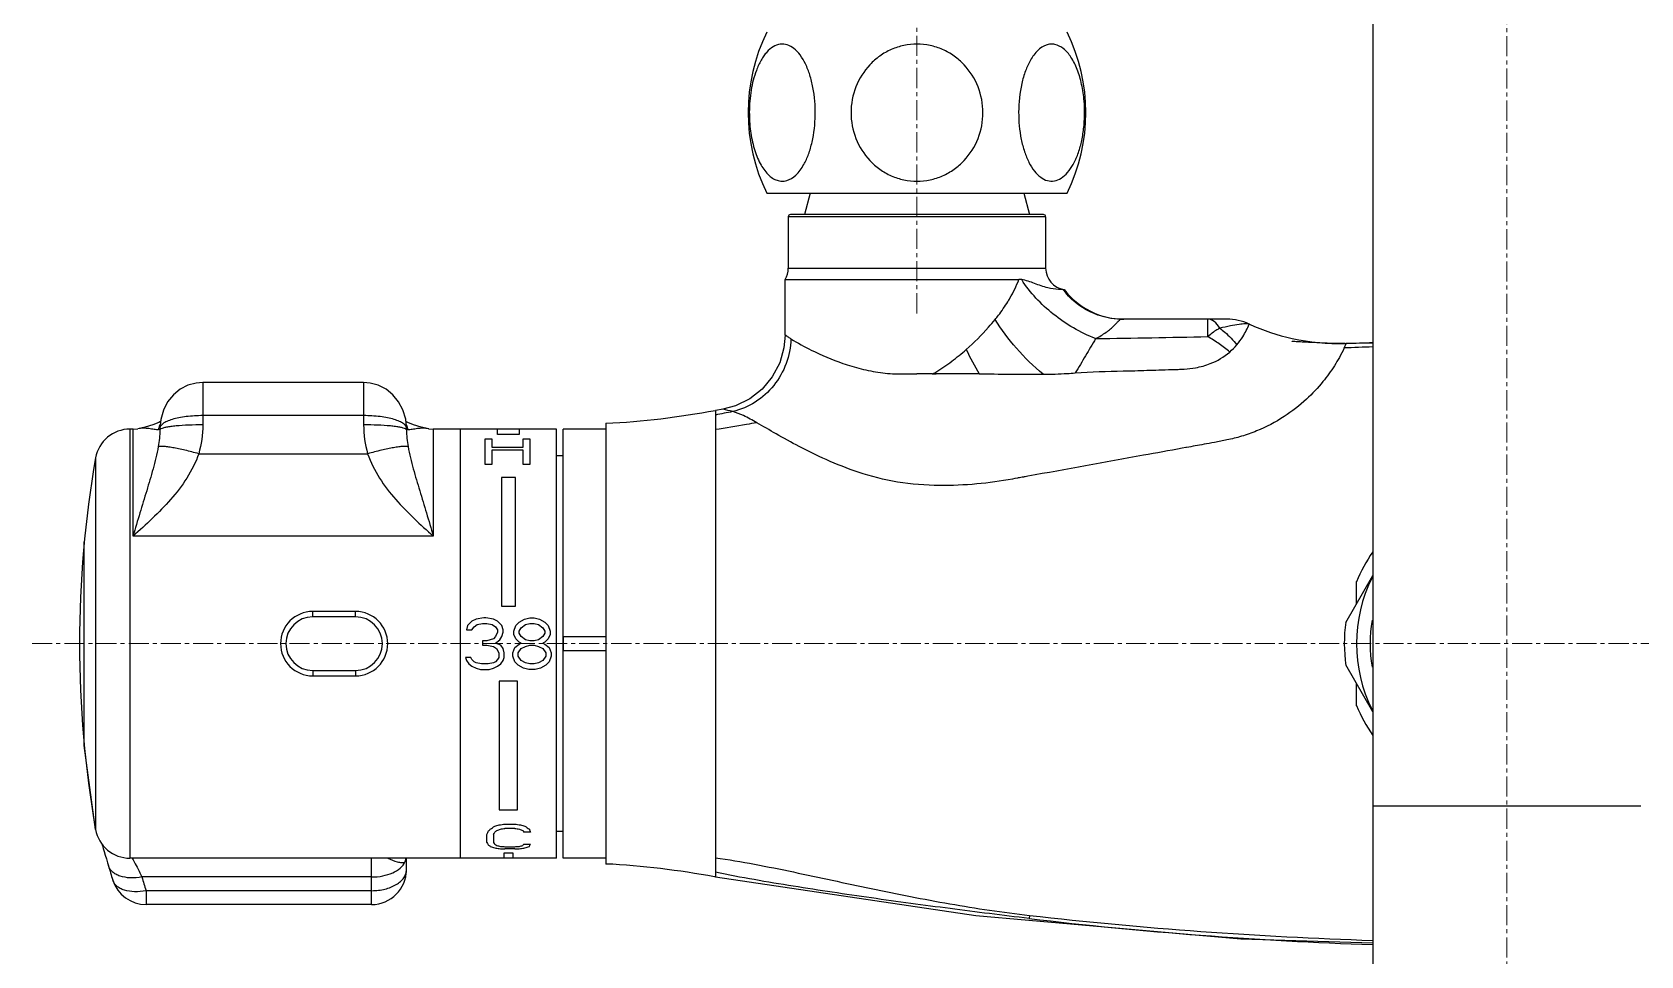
# Model space of a CAD drawing. Extents: x 0 to 3160, y 0 to 2315.
# Drawn here: x 889.7 to 1039.7, y 1899 to 1985.1 of the extents above; entities that cross this region are included whole.
import ezdxf

# ---------------------------------------------------------------- set-up
doc = ezdxf.new("R2010")
doc.units = 0
doc.header["$LTSCALE"] = 10
doc.header["$MEASUREMENT"] = 0
doc.linetypes.add('CENTER', pattern=[0.6, 0.375, -0.075, 0.075, -0.075])
doc.linetypes.add('CENTER2', pattern=[28.575000000000003, 19.05, -3.175, 3.175, -3.175])
doc.layers.add('Cneter', color=1, linetype='CENTER2', lineweight=13)
doc.layers.add('DEF_LAYER_ASSEM_MEMBER', color=7, linetype='CONTINUOUS')
doc.layers.add('MEMBER', color=7, linetype='CONTINUOUS')

msp = doc.modelspace()

# ---------------------------------------------------------------- linework, layer by layer
at = {"layer": 'Cneter', "linetype": 'CENTER', "lineweight": 5, "ltscale": 0.5}
for p, q in [((1027.238350961108, 1865.85269060994), (1027.238350961108, 2034.70269060994)), ((972.2383509611082, 1958.89313081969), (972.2383509611082, 1996.31987446844)), ((889.73150333286, 1928.10269060994), (1158.465798859859, 1928.10269060994))]:
    msp.add_line(p, q, dxfattribs=at)
at = {"layer": 'DEF_LAYER_ASSEM_MEMBER', "color": 7, "linetype": 'Continuous'}
for p, q in [((1014.738350961108, 2025.50692169419), (1014.738350961108, 1883.262944647815)), ((962.2742493459846, 1970.10269060994), (961.73835096111, 1968.10269060994)), ((982.2024525762336, 1970.10269060994), (982.73835096111, 1968.10269060994)), ((920.6383392997345, 1952.44744518969), (905.63836262411, 1952.44744518969)), ((899.1383509611101, 1948.10269060994), (898.8493169644848, 1948.10269060994)), ((899.1383509611101, 1948.10269060994), (899.5736870658598, 1948.14088589069)), ((899.5772576103595, 1948.14150570319), (899.5702893102348, 1948.140287151815)), ((901.6383509611101, 1948.159413144565), (901.6383509611101, 1948.025195469065)), ((924.6383509611096, 1948.15941830019), (924.6383509611096, 1948.02519585544)), ((926.7064071366094, 1948.14028811594), (926.6994504822342, 1948.141504632315)), ((926.7030156014844, 1948.14088575894), (927.1383509611096, 1948.10269060994)), ((938.6383509611096, 1948.10269060994), (927.1383509611096, 1948.10269060994)), ((929.6383509611096, 1948.10269060994), (929.6383509611096, 1908.10269060994)), ((938.6383509611096, 1908.10269060994), (938.6383509611096, 1948.10269060994)), ((939.23835096111, 1908.10269060994), (939.23835096111, 1948.10269060994)), ((943.23835096111, 1948.10269060994), (939.23835096111, 1948.10269060994)), ((939.23835096111, 1945.60269060994), (938.6383509611096, 1945.60269060994)), ((894.590623714234, 1918.60269060994), (894.590623714234, 1937.60269060994)), ((1012.219301019984, 1930.08893303069), (1014.738350961108, 1934.45205551544)), ((1013.23835096111, 1931.853979304065), (1013.23835096111, 1933.892084217065)), ((919.8883509611092, 1931.10269060994), (915.8883509611092, 1931.10269060994)), ((1014.738350961108, 1921.753325704565), (1012.219627268609, 1926.11588311019)), ((915.8883509611092, 1925.10269060994), (919.8883509611092, 1925.10269060994)), ((1013.23835096111, 1922.313101475565), (1013.23835096111, 1924.35140191594)), ((895.6483933418599, 1910.790029111315), (894.590623714234, 1918.60269060994)), ((939.23835096111, 1910.60269060994), (938.6383509611096, 1910.60269060994)), ((938.6383509611096, 1908.10269060994), (898.8493169644848, 1908.10269060994)), ((924.6383492564837, 1908.051769691565), (924.64341274461, 1908.10269060994)), ((943.23835096111, 1908.10269060994), (939.23835096111, 1908.10269060994)), ((924.6383509611096, 1907.036183322065), (924.6383542997337, 1908.051769683315)), ((921.3883509611096, 1903.786183322065), (900.3486616821097, 1903.786183322065))]:
    msp.add_line(p, q, dxfattribs=at)
at = {"layer": 'DEF_LAYER_ASSEM_MEMBER', "color": 9, "linetype": 'Continuous'}
for p, q in [((905.6383630086098, 1952.447445188565), (905.6383509611092, 1948.495345445315)), ((920.6383389152347, 1952.447445188565), (920.6383509611092, 1948.495345445315)), ((920.6383509611092, 1949.358826080815), (905.6383509611092, 1949.358826080815)), ((898.8493169644848, 1948.10269060994), (898.8493169644848, 1908.10269060994)), ((899.1383509611101, 1938.13085132494), (899.1383509611101, 1948.10269060994)), ((927.1383509611096, 1948.10269060994), (927.1383509611096, 1938.130292985565)), ((905.26409731786, 1945.80826409069), (921.0126046043588, 1945.80826409069)), ((895.6483933418599, 1945.41535210869), (895.6483933418599, 1910.790029111315)), ((927.1389820148597, 1938.13029298344), (899.1383509611101, 1938.13085132494)), ((915.8883509611092, 1930.60269060994), (915.8883509611092, 1931.10269060994)), ((919.8883509611092, 1930.60269060994), (915.8883509611092, 1930.60269060994)), ((919.8883509611092, 1930.60269060994), (919.8883509611092, 1931.10269060994)), ((915.8883509611092, 1925.60269060994), (915.8883509611092, 1925.10269060994)), ((915.8883509611092, 1925.60269060994), (919.8883509611092, 1925.60269060994)), ((919.8883509611092, 1925.60269060994), (919.8883509609846, 1925.10269060994)), ((1039.738350961108, 1912.95205551544), (1014.738350961108, 1912.95205551544)), ((921.3883509611096, 1903.786183322065), (921.3883509611096, 1908.10269060994)), ((897.2472219761098, 1906.06490627744), (897.2471001046101, 1906.065295337315)), ((921.3883509611096, 1906.35375257994), (899.9631376981092, 1906.353631510315)), ((900.3486926826095, 1905.075757361815), (900.3486605087342, 1903.786183322065)), ((921.3883509611096, 1905.075757361815), (900.3486926826095, 1905.075757361815))]:
    msp.add_line(p, q, dxfattribs=at)
at = {"layer": 'DEF_LAYER_ASSEM_MEMBER', "color": 7, "linetype": 'Continuous'}
for points in [[(905.6407350861095, 1952.44738443444), (905.024317179485, 1952.39749084219), (904.2541947397344, 1952.18815922319), (903.5339344202353, 1951.818386553565), (902.8950264783593, 1951.29910769369), (902.364715838235, 1950.646363808065), (901.9643395482349, 1949.876091029565), (901.7147000229847, 1949.005427630065), (901.6383487582348, 1948.15391730194)], [(924.6383531538595, 1948.153955082815), (924.5603437351092, 1949.014461548065), (924.3085202768598, 1949.88568726269), (923.9057220724844, 1950.655881016065), (923.3728509756093, 1951.30790898169), (922.73138337411, 1951.82578628894), (922.008898460359, 1952.193407426815), (921.2372081309841, 1952.39992415644), (920.635963762235, 1952.44738434244)], [(901.6986521752347, 1948.82645340919), (901.5283667317349, 1948.72688147819), (900.9969319557345, 1948.504114730565), (900.2635058917344, 1948.28599890119), (899.5715605924847, 1948.140467775315)], [(926.70513587186, 1948.140468762315), (926.0142623738593, 1948.285735126565), (925.2815303789848, 1948.503488597065), (924.7501642778589, 1948.72596772169), (924.5773517074849, 1948.826849970565)], [(896.2288052194849, 1909.43525327169), (896.2842204987342, 1909.262117281565), (896.3651274208601, 1909.00387843869), (896.4538012406097, 1908.715590388565), (896.5497576291095, 1908.398538847315), (896.6526524286096, 1908.053667913315), (896.7619259207345, 1907.68265348394), (896.8420650098592, 1907.40775889069)]]:
    msp.add_lwpolyline(points, dxfattribs=at)
for centre, radius, start, end in [((898.8493169644848, 1944.85269060994), 3.25, 90, 170.0303429236954), ((994.1383509611096, 1928.10269060994), 100, 170.0303429236954, 189.9696570763046), ((1027.238350961108, 1928.10269060994), 15.15, 145.6231835381856, 157.6223351762936), ((1027.238350961108, 1928.10269060994), 14, 153.8182767267087, 206.1817232732913), ((915.8883509611092, 1928.10269060994), 3, 90, 270), ((919.8883509611092, 1928.10269060994), 3, 270, 90), ((1027.238350961108, 1928.10269060994), 15.15, 172.3827797755007, 187.7070826158957), ((1027.238350961108, 1928.10269060994), 12.75, 170.1057943613009, 189.8942056386991), ((1027.238350961108, 1928.10269060994), 15.15, 202.3932077698969, 214.3768173119073), ((898.8493169644848, 1911.35269060994), 3.25, 189.9696570763046, 270), ((961.8154625376083, 1926.278810122065), 67.658403819375, 196.1955774439001, 197.3830851735974), ((921.3883162333605, 1907.03621804969), 3.250039215125, 270.0006122238124, 359.9993877761989), ((900.3486902116097, 1907.03617100194), 3.249987679875, 197.3894794090044, 270.0000435623881)]:
    msp.add_arc(centre, radius, start, end, dxfattribs=at)
at = {"layer": 'DEF_LAYER_ASSEM_MEMBER', "color": 9, "linetype": 'Continuous'}
for centre, radius, start, end in [((904.3713953737347, 1947.35085193744), 2.95982017275, 165.7862009240038, 166.4128904164059), ((904.3685066607345, 1947.351588993065), 2.956838916875, 164.5114822086027, 165.7863015796929), ((904.3642736477354, 1947.35275928569), 2.952447108875, 163.397597066197, 164.5114314871044), ((904.3483806897343, 1947.35771001769), 2.9358021605, 156.9139638118078, 163.4015640691047), ((901.8230373439842, 1947.91593761694), 0.227479961375, 127.862478849603, 128.453039316492), ((921.9284993083602, 1947.357769260315), 2.93561596125, 16.63366556991034, 23.11041177349557), ((921.9125081627335, 1947.352778746565), 2.952366498625, 15.48877712650202, 16.63762833770043), ((921.9082113786098, 1947.35159034894), 2.956824596625, 14.2137640443996, 15.48873417990267), ((921.9053223997344, 1947.350853221315), 2.959806128, 13.58716004920695, 14.21386472310574), ((915.8883509611092, 1928.10269060994), 2.499999975625, 90, 270), ((919.8883509611092, 1928.10269060994), 2.499999975625, 270, 90), ((926.6233142807341, 1907.63977828594), 2.110135573625, 167.1722537954059, 176.0208746412986), ((961.8095555624841, 1924.316579749065), 64.40222753975, 196.1956453558055, 197.3831530854079)]:
    msp.add_arc(centre, radius, start, end, dxfattribs=at)
for points, start_tangent, end_tangent in [([(905.6383509611092, 1949.358826080815), (904.0961449199845, 1949.26377362269), (903.4023820903599, 1949.153146923815), (902.7971566692345, 1949.00339124269), (902.3029754139848, 1948.821383684065), (901.9375098747346, 1948.61492897619), (901.8072287558593, 1948.50382283694), (901.713496488484, 1948.390679288065), (901.6571407759843, 1948.27725597044), (901.6383519978594, 1948.15855860319)], (-0.999999833043927, -0.0005778512941239626), (5.5028823704279e-05, -0.9999999984859143)), ([(924.6383489672353, 1948.159469331315), (924.6193011218602, 1948.27804132319), (924.5627205206092, 1948.391402988315), (924.4688012182341, 1948.50449979694), (924.3383730246096, 1948.615531871065), (923.9727320663605, 1948.821831179565), (923.4785276161092, 1949.003698634315), (922.8734189962342, 1949.153328463315), (922.1798863959848, 1949.263853079315), (920.6383509611092, 1949.358826080815)], (-0.002183476564595365, 0.9999976162122048), (-0.9999998325612476, 0.0005786859915252826)), ([(901.4944072521098, 1948.04618365969), (901.314415448734, 1948.04548012694), (901.1002368956092, 1948.07293735844), (900.6188199819849, 1948.147871850565), (900.1047667153593, 1948.185154675815), (899.5779390632347, 1948.14161555869)], (-0.9896288145879558, -0.1436482138323957), (-0.9851777116475336, -0.1715368079245075)), ([(901.5750511114843, 1948.060830757565), (901.557647948734, 1948.05697678919), (901.4944072521098, 1948.04618365969)], (-0.9725774437203876, -0.2325792681352242), (-0.9895914512795868, -0.143905384035349)), ([(901.6383509611101, 1948.02519529994), (901.4944072521098, 1946.472401876065)], (3.743304698564137e-08, -0.9999999999999994), (-0.1724094065884532, -0.9850253786171287)), ([(901.6227137768597, 1948.07706017919), (901.6136213983596, 1948.07272353744), (901.5750511114843, 1948.060830757565)], (-0.8770451417982301, -0.4804079716742038), (-0.9725774436581024, -0.2325792683956826)), ([(901.6506827241105, 1948.062014596065), (901.6383509611101, 1948.02519585544)], (-0.5564187428820655, -0.8309020294652927), (0, -1)), ([(901.6815737008606, 1948.094081296315), (901.6506827241105, 1948.062014596065)], (-0.7830978463043645, -0.621898515124024), (-0.5564187439294067, -0.8309020287639339)), ([(901.7386393279853, 1948.129813981315), (901.7228063262351, 1948.121290424815), (901.6834173496095, 1948.09552990519)], (-0.888934807343828, -0.4580337414346149), (-0.7894663345471232, -0.6137938632934756)), ([(905.6383509611092, 1948.495345445315), (904.3171641752347, 1948.468959295565), (903.1443917816091, 1948.39277360269), (902.6557892552341, 1948.33847772794), (902.2514783647343, 1948.275326340065), (901.9428470621092, 1948.205118815065), (901.7386393279853, 1948.129813981315)], (-1, 1.430684642078292e-09), (-0.8889348076996072, -0.4580337407441314)), ([(905.6383509611092, 1948.495345445315), (905.26409731786, 1945.80826409069)], (-5.625651756463234e-08, -0.9999999999999986), (-0.2684107921898531, -0.9633045451133383)), ([(924.5380624831087, 1948.12981378619), (924.333854692235, 1948.205118534815), (924.0252233567353, 1948.27532604994), (923.6209124568595, 1948.33847747969), (923.1323099429846, 1948.39277342694), (921.9595376272355, 1948.46895926969), (920.6383509611092, 1948.495345445315)], (-0.8889352117119993, 0.4580329566510942), (-0.999999999999999, -4.657673479441494e-08)), ([(920.6383509611092, 1948.495345445315), (921.0126046043588, 1945.80826409069)], (8.618074608946289e-06, -0.9999999999628644), (0.2684146677203613, -0.963303465244763)), ([(924.593852541735, 1948.09508671044), (924.5819879986102, 1948.10381338144), (924.5380624831087, 1948.12981378619)], (-0.7875448797923342, 0.6162573020361527), (-0.8889352117653975, 0.4580329565474611)), ([(924.6260193707349, 1948.06201423019), (924.60375619361, 1948.08684263719), (924.593852541735, 1948.09508671044)], (-0.5564170680037165, 0.8309031510556134), (-0.7875448802338205, 0.6162573014719561)), ([(924.6383509611096, 1948.02519585544), (924.6260193707349, 1948.06201423019)], (0, 1), (-0.5564170684130557, 0.830903150781498)), ([(924.6383509612333, 1948.025196484065), (924.7822946699853, 1946.472401876065)], (4.796075460321076e-06, -0.999999999988499), (0.1724053622840389, -0.9850260864848756)), ([(924.7822946699853, 1948.04618365969), (924.7034595372352, 1948.060401768065), (924.6539885572347, 1948.077059980565)], (-0.9895915042367156, 0.1439050198655863), (-0.8770519508898623, 0.4803955406124069)), ([(926.6987690559854, 1948.14161448769), (926.1719398457353, 1948.18515471969), (925.6578849401103, 1948.147872208565), (925.1764663736085, 1948.072937493315), (924.9622871493593, 1948.045479993065), (924.7822946699853, 1948.04618365969)], (-0.9851773345661606, 0.1715389735806861), (-0.9896301619476203, 0.1436389312252321)), ([(901.4944072521098, 1946.472401876065), (901.0049967137352, 1944.395260467815), (900.4083313922351, 1942.36039422719), (899.7783505462344, 1940.28267313519), (899.1383509611101, 1938.13085132494)], (-0.1723694391932945, -0.9850323732914514), (-0.2804606425584475, -0.959865525985647)), ([(905.26409731786, 1945.80826409069), (904.1514209792344, 1943.533347918815), (902.6404803834853, 1941.54107087594), (900.9309709987342, 1939.76408034869), (899.1383509611101, 1938.13085132494)], (-0.3169500992644115, -0.9484422146742942), (-0.7522890433327158, -0.6588332074824003)), ([(905.2640973181092, 1945.808265140315), (903.9785159293592, 1946.134609021315), (903.3823141162352, 1946.265528564065), (902.8402245161092, 1946.369750488565), (902.3680347559844, 1946.444222184065), (901.9793578414851, 1946.48681657419), (901.6852654889849, 1946.49628871994), (901.4944081912349, 1946.472401593565)], (-0.9642589747258813, 0.2649615626097351), (-0.9591978861116008, -0.2827355925224775)), ([(924.7822928329842, 1946.472401323315), (924.5914358651098, 1946.496288043565), (924.2973439834841, 1946.486815714565), (923.90866757611, 1946.444221347815), (923.4364782353587, 1946.369749847815), (922.8943888511094, 1946.26552824744), (922.2981869748601, 1946.134609113565), (921.0126046036094, 1945.808266178565)], (-0.9591987374180025, 0.2827327043971207), (-0.9642592365367355, -0.2649606098151044)), ([(921.0126046043588, 1945.80826409069), (922.125385984109, 1943.533155538065), (923.6365050108598, 1941.540741387815), (925.3461982437348, 1939.763635522065), (927.1389820148597, 1938.13029298344)], (0.3169929314556593, -0.9484278999518877), (0.7522949336237293, -0.658826481589856)), ([(924.7822946699853, 1946.472401876065), (925.27169819136, 1944.39526401144), (925.86836280036, 1942.360395374315), (926.498345472859, 1940.282672125565), (927.1383509611096, 1938.13085132494)], (0.1723829455391779, -0.9850300097394176), (0.280457564872678, -0.9598664252413915)), ([(899.0578595526099, 1908.10678911669), (899.4400505894841, 1907.41210404994), (899.9631574897344, 1906.353631509065)], (0.5258372583056742, -0.8505851972480898), (0.4321104455060933, -0.9018206933113287)), ([(922.8817310867344, 1908.108071718315), (923.7794115146098, 1907.76790567294), (924.200409850735, 1907.70032361844), (924.518270300985, 1907.786206151065)], (0.9278154812359934, -0.3730394520406952), (0.7980342747082712, 0.6026120612722946)), ([(899.9631020757347, 1906.35375257994), (898.8761209367353, 1906.27207803869), (897.9214345858595, 1906.438600627065), (897.5308653726102, 1906.609759815315), (897.2147633073596, 1906.83304573369), (896.9828290632354, 1907.10169437119), (896.8421454256099, 1907.40775489019)], (-0.9833576545193252, -0.1816802776810176), (-0.2789726189669608, 0.9602990564749686)), ([(921.3883509611096, 1906.35375257994), (922.4247048148591, 1906.45609595669), (923.3527668096085, 1906.752397413315), (924.518270300985, 1907.786206151065)], (1, 0), (0.4205998246764054, 0.9072462661715269)), ([(921.3883509611096, 1905.075757361815), (922.63174636636, 1905.224904595565), (923.6859856536103, 1905.64967437419), (924.0902443941104, 1905.946684624565), (924.3907234654853, 1906.28562167269), (924.575824622736, 1906.653477200065), (924.6383509611096, 1907.036183322065)], (1, 0), (0, 1)), ([(924.518270300985, 1907.786206151065), (924.6076272957343, 1907.903349510065), (924.6383509601092, 1908.048154640815)], (0.7499102700542747, 0.6615395580516141), (3.491812354925852e-05, 0.9999999993903623)), ([(900.3486926824849, 1905.075757362315), (899.2755281106097, 1904.979080148815), (898.3304952153599, 1905.128013071315), (897.9422353976101, 1905.29015823719), (897.6263243079843, 1905.504864124315), (897.392296665485, 1905.76569968494), (897.2472414474846, 1906.06486130194)], (-0.9807423917552495, -0.1953058140818985), (-0.2989607867858373, 0.9542653970276787))]:
    msp.add_spline(points, degree=3, dxfattribs=dict(at, start_tangent=start_tangent, end_tangent=end_tangent))
at = {"layer": 'MEMBER', "color": 7, "linetype": 'Continuous'}
for p, q in [((958.2389800124856, 1970.10269060994), (986.2377219096088, 1970.10269060994)), ((984.0383509611092, 1968.10269060994), (960.4383509611089, 1968.10269060994)), ((960.23835096111, 1967.90269060994), (960.23835096111, 1963.10269060994)), ((984.23835096111, 1967.90269060994), (984.23835096111, 1963.10269060994)), ((959.9383509611089, 1956.86678676719), (959.9383509611089, 1962.04912523469)), ((959.9383509611089, 1962.04912523469), (981.7529138014852, 1962.049124786315)), ((985.8470824862343, 1961.121912863065), (985.9618100038606, 1961.121901600815)), ((1001.129874425109, 1958.35269277019), (991.377115573734, 1958.352693785565)), ((1003.24349699411, 1957.88411568994), (1003.215356896735, 1957.89700342844)), ((1007.212247185735, 1956.28416649394), (1007.188659784235, 1956.286278013565)), ((1007.366358027361, 1956.271596348315), (1007.212247185735, 1956.28416649394)), ((1009.522033537485, 1956.15519993369), (1009.227741709359, 1956.16664499044)), ((1009.799936138361, 1956.145078521565), (1009.522033537485, 1956.15519993369)), ((1011.208611149485, 1956.09742292869), (1009.799936138361, 1956.145078521565)), ((1011.945285617485, 1956.07025726144), (1011.208611149485, 1956.09742292869)), ((1014.738350961108, 1956.123829832315), (1012.267214207484, 1956.08684975094)), ((1011.982219405985, 1956.068921242065), (1011.945285617485, 1956.07025726144)), ((1012.00361259011, 1956.06830693369), (1011.982219405985, 1956.068921242065)), ((1012.025340234484, 1956.067842586065), (1012.00361259011, 1956.06830693369)), ((1012.04709908286, 1956.067557457565), (1012.025340234484, 1956.067842586065)), ((1012.161987639234, 1956.07012474444), (1012.15483928836, 1956.06968376944)), ((1012.179135394985, 1956.083918502315), (1012.156010862485, 1956.083213563315)), ((1012.179106353735, 1956.07146109019), (1012.161987639234, 1956.07012474444)), ((943.23835096111, 1948.643248366315), (943.23835096111, 1907.562132863815)), ((954.1512063546106, 1949.972684609815), (953.4388910419839, 1949.84674550244)), ((953.4391179094837, 1906.35859540594), (953.371041424236, 1906.37067314644)), ((953.4388910419839, 1906.358635717565), (977.7146052057342, 1902.769967596065)), ((977.7146052057342, 1902.769967596065), (1002.439149963109, 1900.582387978065)), ((1002.439149963109, 1900.582387978065), (1014.738350961108, 1900.21952993044))]:
    msp.add_line(p, q, dxfattribs=at)
at = {"layer": 'MEMBER', "color": 9, "linetype": 'Continuous'}
for p, q in [((984.23835096111, 1967.90269060994), (960.23835096111, 1967.90269060994)), ((960.23835096111, 1963.10269060994), (984.23835096111, 1963.10269060994)), ((1003.21586481236, 1957.89651878844), (1003.215383845985, 1957.89698990194)), ((973.648629468109, 1953.24836470469), (972.2383368231094, 1953.24515944094)), ((974.0333739851103, 1953.250305490815), (973.9897556463602, 1953.408744450315)), ((953.4388910419839, 1949.84674550244), (953.43888304961, 1908.15007396694)), ((997.30861223586, 1946.37717418519), (996.9717327304843, 1946.315980394565)), ((997.3375302599852, 1946.38242709719), (997.30861223586, 1946.37717418519)), ((997.3703894982355, 1946.388395882565), (997.3375302599852, 1946.38242709719)), ((981.34907796486, 1943.486158809565), (981.142287760109, 1943.449677658815)), ((981.6183064071101, 1943.53419705344), (981.34907796486, 1943.486158809565)), ((981.6892805442349, 1943.54693542394), (981.6183064071101, 1943.53419705344)), ((982.5722076139846, 1943.70670653094), (982.3197970258589, 1943.66092070819)), ((953.4388718032351, 1908.149862869565), (953.4388910419839, 1906.358635717565)), ((982.72519690636, 1902.776616711815), (982.68999850211, 1902.48396190994))]:
    msp.add_line(p, q, dxfattribs=at)
at = {"layer": 'MEMBER', "color": 40, "linetype": 'Continuous'}
for p, q in [((931.9716843937349, 1944.80598369844), (931.9716843937349, 1947.18147458844)), ((931.9716843937349, 1947.181474638315), (932.5966843937349, 1947.181474638315)), ((932.5966843937349, 1947.181474638315), (932.5966843937349, 1946.423692807065)), ((933.1383509611096, 1947.58986587994), (933.1383509611096, 1948.10269060994)), ((935.1383509611096, 1947.58986587994), (933.1383509611096, 1947.58986587994)), ((935.1383509611096, 1948.10269060994), (935.1383509611096, 1947.58986590344)), ((935.5133509611096, 1946.42369278944), (935.5133509611096, 1947.18147462519)), ((935.5133509611096, 1947.181474638315), (936.1383509611096, 1947.181474638315)), ((936.1383509611096, 1947.181474638315), (936.1383509611096, 1944.805983789815)), ((932.5966843937349, 1946.42369278944), (935.5133509611096, 1946.42369278944)), ((932.5966843937349, 1946.13077343544), (932.5966843937349, 1944.805983663065)), ((935.5133509611096, 1946.13077343544), (932.5966843937349, 1946.13077343544)), ((935.5133509611096, 1944.80598369844), (935.5133509611096, 1946.130773463315)), ((932.5966843937349, 1944.80598369844), (931.9716843937349, 1944.80598369844)), ((936.1383509611096, 1944.80598369844), (935.5133509611096, 1944.80598369844)), ((933.4883509611082, 1943.60269060994), (933.4883509611082, 1931.602690153565)), ((934.7883509611092, 1943.60269060994), (933.4883509611082, 1943.60269060994)), ((934.7883509611092, 1931.60269060994), (934.7883509611092, 1943.60269090294)), ((933.4883509611082, 1931.60269060994), (934.7883509611092, 1931.60269060994)), ((930.3383509669857, 1929.78779707819), (930.2383509641095, 1929.379286488565)), ((930.2383509641095, 1929.379286488565), (930.73835096111, 1929.379286488565)), ((930.73835096111, 1930.196307667815), (930.3383509669857, 1929.78779707819)), ((931.1383509372354, 1930.400562962565), (930.73835096111, 1930.196307667815)), ((930.73835096111, 1929.379286488565), (930.9383509848594, 1929.685669430815)), ((930.9383509848594, 1929.685669430815), (931.2383509848605, 1929.889924725565)), ((931.83835091336, 1930.50269060994), (931.1383509372354, 1930.400562962565)), ((931.2383509848605, 1929.889924725565), (931.7383510087348, 1929.99205237294)), ((931.7383510087348, 1929.99205237294), (932.1383509133593, 1929.99205237294)), ((932.038351008734, 1930.50269060994), (931.83835091336, 1930.50269060994)), ((932.738351056485, 1930.400562962565), (932.038351008734, 1930.50269060994)), ((932.1383509133593, 1929.99205237294), (932.6383508657345, 1929.889924725565)), ((932.6383508657345, 1929.889924725565), (932.9383508657338, 1929.685669430815)), ((933.1383509611096, 1930.196307667815), (932.738351056485, 1930.400562962565)), ((932.9383508657338, 1929.685669430815), (933.1383509611096, 1929.379286488565)), ((933.1383509611096, 1929.17503090769), (932.9383508657338, 1928.766520318065)), ((933.5383508657342, 1929.78779707819), (933.1383509611096, 1930.196307667815)), ((933.1383509611096, 1929.379286488565), (933.1383509611096, 1929.17503090844)), ((933.6383510564847, 1929.379286488565), (933.5383508657342, 1929.78779707819)), ((933.5383508657342, 1928.766520318065), (933.6383510564847, 1929.17503090769)), ((933.6383510564847, 1929.17503090769), (933.6383510564847, 1929.37928648794)), ((934.6383509611096, 1929.277158555065), (934.8383510564836, 1929.78779707819)), ((934.6383509611096, 1928.97077561294), (934.6383509611096, 1929.27715855544)), ((934.8383510564836, 1929.78779707819), (935.1383507703595, 1930.09418002044)), ((935.1383507703595, 1930.09418002044), (935.6383511518598, 1930.400562962565)), ((935.1383507703595, 1929.277158555065), (935.3383511518605, 1929.58354178344)), ((935.1383507703595, 1929.072903260315), (935.1383507703595, 1929.277158550565)), ((935.3383511518605, 1929.58354178344), (935.7383507703598, 1929.889924725565)), ((935.6383511518598, 1930.400562962565), (936.1383509611096, 1930.50269060994)), ((935.7383507703598, 1929.889924725565), (936.1383509611096, 1929.99205237294)), ((936.1383509611096, 1930.50269060994), (936.5383511518594, 1930.50269060994)), ((936.1383509611096, 1929.99205237294), (936.5383511518594, 1929.99205237294)), ((936.5383511518594, 1930.50269060994), (937.0383509611092, 1930.400562962565)), ((936.5383511518594, 1929.99205237294), (936.9383507703606, 1929.889924725565)), ((936.9383507703606, 1929.889924725565), (937.3383509611103, 1929.58354178344)), ((937.0383509611092, 1930.400562962565), (937.5383507703591, 1930.09418002044)), ((937.3383509611103, 1929.58354178344), (937.5383507703591, 1929.277158555065)), ((937.5383507703591, 1930.09418002044), (937.8383507703602, 1929.78779707819)), ((937.5383507703591, 1929.277158555065), (937.5383507703591, 1929.072903264815)), ((937.8383507703602, 1929.78779707819), (938.0383511518594, 1929.277158555065)), ((938.0383511518594, 1929.277158555065), (938.0383511518594, 1928.970775612565)), ((931.7383510087348, 1928.35800972844), (931.7383510087348, 1927.949499137065)), ((932.1383509133593, 1928.35800972844), (931.7383510087348, 1928.35800972844)), ((931.7383510087348, 1927.94949913894), (932.1383509133593, 1927.94949913894)), ((932.738351056485, 1928.562265023315), (932.1383509133593, 1928.35800972844)), ((932.1383509133593, 1927.94949913894), (932.738351056485, 1927.84737149144)), ((932.9383508657338, 1928.766520318065), (932.738351056485, 1928.562265023315)), ((932.738351056485, 1927.84737149144), (933.0383510564843, 1927.64311619669)), ((932.9383508657338, 1928.15375443369), (933.3383510564836, 1928.46013737594)), ((933.4383509611089, 1927.94949913894), (932.9383508657338, 1928.15375443369)), ((933.0383510564843, 1927.64311619669), (933.2383508657331, 1927.234605464065)), ((933.3383510564836, 1928.46013737594), (933.5383508657342, 1928.766520318065)), ((933.6383510564847, 1927.64311619669), (933.4383509611089, 1927.94949913894)), ((933.73835096111, 1927.234605464065), (933.6383510564847, 1927.64311619669)), ((934.5383510564843, 1927.234605464065), (934.7383508657349, 1927.745243844065)), ((934.8383510564836, 1928.562265023315), (934.6383509611096, 1928.97077561294)), ((934.7383508657349, 1927.745243844065), (935.1383507703595, 1928.051626786315)), ((935.1383507703595, 1928.255882081065), (934.8383510564836, 1928.562265023315)), ((935.0383511518594, 1927.234605464065), (935.3383511518605, 1927.64311619669)), ((935.3383511518605, 1928.766520318065), (935.1383507703595, 1929.072903260315)), ((935.3383511518605, 1928.15375443369), (935.1383507703595, 1928.255882081065)), ((935.1383507703595, 1928.051626786315), (935.3383511518605, 1928.15375443369)), ((935.7383507703598, 1928.46013737594), (935.3383511518605, 1928.766520318065)), ((935.3383511518605, 1927.64311619669), (935.7383507703598, 1927.84737149144)), ((936.1383509611096, 1928.35800972844), (935.7383507703598, 1928.46013737594)), ((935.7383507703598, 1927.84737149144), (936.1383509611096, 1927.94949913894)), ((936.5383511518594, 1928.35800972844), (936.1383509611096, 1928.35800972844)), ((936.1383509611096, 1927.94949913894), (936.5383511518594, 1927.94949913894)), ((936.9383507703606, 1928.46013737594), (936.5383511518594, 1928.35800972844)), ((936.5383511518594, 1927.94949913894), (936.9383507703606, 1927.84737149144)), ((937.3383509611103, 1928.766520318065), (936.9383507703606, 1928.46013737594)), ((936.9383507703606, 1927.84737149144), (937.3383509611103, 1927.64311619669)), ((937.5383507703591, 1929.072903260315), (937.3383509611103, 1928.766520318065)), ((937.5383507703591, 1928.255882081065), (937.3383509611103, 1928.15375443369)), ((937.3383509611103, 1928.15375443369), (937.5383507703591, 1928.051626786315)), ((937.3383509611103, 1927.64311619669), (937.6383509611096, 1927.234605464065)), ((937.8383507703602, 1928.562265023315), (937.5383507703591, 1928.255882081065)), ((937.5383507703591, 1928.051626786315), (937.9383509611089, 1927.745243844065)), ((938.0383511518594, 1928.97077561294), (937.8383507703602, 1928.562265023315)), ((937.9383509611089, 1927.745243844065), (938.1383507703595, 1927.234605464065)), ((939.23835096111, 1928.75269060994), (939.23835096111, 1927.452690589815)), ((943.23835096111, 1928.75269060994), (939.23835096111, 1928.75269060994)), ((930.1383509611096, 1926.82609487444), (930.2383509641095, 1926.51971186069)), ((930.6383509491097, 1926.82609487444), (930.1383509611096, 1926.82609487444)), ((930.2383509641095, 1926.51971186069), (930.4383509611089, 1926.213328918565)), ((930.4383509611089, 1926.213328918565), (930.73835096111, 1926.00907358794)), ((930.73835096111, 1926.62183957969), (930.6383509491097, 1926.82609487444)), ((930.9383509848594, 1926.417584213315), (930.73835096111, 1926.62183957969)), ((931.1383509372354, 1926.31545656594), (930.9383509848594, 1926.417584213315)), ((931.6383509611096, 1926.213328918565), (931.1383509372354, 1926.31545656594)), ((932.2383509611082, 1926.213328918565), (931.6383509611096, 1926.213328918565)), ((932.738351056485, 1926.31545656594), (932.2383509611082, 1926.213328918565)), ((932.9383508657338, 1926.417584213315), (932.738351056485, 1926.31545656594)), ((933.1383509611096, 1926.62183957969), (932.9383508657338, 1926.417584213315)), ((933.2383508657331, 1926.82609487444), (933.1383509611096, 1926.62183957969)), ((933.1383509611096, 1926.00907358794), (933.4383509611089, 1926.213328918565)), ((933.2383508657331, 1927.234605464065), (933.2383508657331, 1926.826094877565)), ((933.4383509611089, 1926.213328918565), (933.6383510564847, 1926.51971186069)), ((933.6383510564847, 1926.51971186069), (933.73835096111, 1926.82609487444)), ((933.73835096111, 1926.82609487444), (933.73835096111, 1927.23460546094)), ((934.5383510564843, 1926.928222521815), (934.5383510564843, 1927.234605464315)), ((934.7383508657349, 1926.417584213315), (934.5383510564843, 1926.928222521815)), ((935.0383511518594, 1926.111201235315), (934.7383508657349, 1926.417584213315)), ((935.0383511518594, 1926.928222521815), (935.0383511518594, 1927.234605464315)), ((935.3383511518605, 1926.51971186069), (935.0383511518594, 1926.928222521815)), ((935.5383509611092, 1925.804818266315), (935.0383511518594, 1926.111201235315)), ((935.7383507703598, 1926.31545656594), (935.3383511518605, 1926.51971186069)), ((936.1383509611096, 1926.213328918565), (935.7383507703598, 1926.31545656594)), ((936.5383511518594, 1926.213328918565), (936.1383509611096, 1926.213328918565)), ((936.9383507703606, 1926.31545656594), (936.5383511518594, 1926.213328918565)), ((937.3383509611103, 1926.51971186069), (936.9383507703606, 1926.31545656594)), ((937.6383509611096, 1926.111201235315), (937.1383511518598, 1925.804818266315)), ((937.6383509611096, 1926.928222521815), (937.3383509611103, 1926.51971186069)), ((937.6383509611096, 1927.234605464065), (937.6383509611096, 1926.92822252169)), ((937.9383509611089, 1926.417584213315), (937.6383509611096, 1926.111201235315)), ((938.1383507703595, 1926.928222521815), (937.9383509611089, 1926.417584213315)), ((938.1383507703595, 1927.234605464065), (938.1383507703595, 1926.92822252169)), ((939.23835096111, 1927.45269060994), (943.23835096111, 1927.45269060994)), ((930.73835096111, 1926.00907358794), (931.1383509372354, 1925.804818266315)), ((931.1383509372354, 1925.804818266315), (931.5383509133608, 1925.70269060994)), ((931.5383509133608, 1925.70269060994), (932.3383510087333, 1925.70269060994)), ((932.3383510087333, 1925.70269060994), (932.738351056485, 1925.804818266315)), ((932.738351056485, 1925.804818266315), (933.1383509611096, 1926.00907358794)), ((933.2883509611092, 1924.60269060994), (933.2883509611092, 1912.602690317065)), ((934.98835096111, 1924.60269060994), (933.2883509611092, 1924.60269060994)), ((934.98835096111, 1912.60269060994), (934.98835096111, 1924.60269106644)), ((936.0383507703609, 1925.70269060994), (935.5383509611092, 1925.804818266315)), ((936.6383507703595, 1925.70269060994), (936.0383507703609, 1925.70269060994)), ((937.1383511518598, 1925.804818266315), (936.6383507703595, 1925.70269060994)), ((933.2883509611092, 1912.60269060994), (934.98835096111, 1912.60269060994)), ((933.8050176773595, 1911.279023500815), (934.7425175283588, 1911.279023500815)), ((932.1383509611096, 1909.569132119565), (932.1383509611096, 1910.29944492144)), ((932.7633509611096, 1910.29944493044), (932.7633509611096, 1909.56913212694)), ((934.7425175283588, 1910.885410517815), (933.8050176773595, 1910.885410517815)), ((936.2008509611096, 1910.523758782315), (935.5758509611096, 1910.523758782315)), ((933.73835096111, 1908.10269060994), (933.73835096111, 1908.615515316565)), ((933.73835096111, 1908.615515340065), (934.5383509611092, 1908.615515340065)), ((933.8050176773595, 1909.172425224815), (934.7425175283588, 1909.172425224815)), ((934.7425175283588, 1908.966709448815), (933.8050176773595, 1908.966709448815)), ((934.5383509611092, 1908.615515340065), (934.5383509611092, 1908.10269060994)), ((935.5758509611096, 1909.402175437315), (936.2008509611096, 1909.402175437315))]:
    msp.add_line(p, q, dxfattribs=at)
at = {"layer": 'MEMBER', "color": 7, "linetype": 'Continuous'}
for points in [[(959.9383542578598, 1956.86681244819), (959.8370711601092, 1955.68035582544), (959.4384129871105, 1954.268967788565), (958.7511376036091, 1952.966718697315), (957.80528720236, 1951.83569599719), (956.6449839314846, 1950.92876283394), (955.325945807359, 1950.286585339565), (954.1510365007343, 1949.972652245315)], [(1009.227741709359, 1956.16664499044), (1008.916765847609, 1956.179801382815), (1008.75811777936, 1956.187021384065), (1008.600015643984, 1956.19460736919), (1008.444449142735, 1956.202489275315), (1008.293390361485, 1956.21057402069), (1008.147903173109, 1956.21879433719), (1008.007580644984, 1956.227155419565), (1007.871873245986, 1956.235672561565), (1007.74022359111, 1956.24436521394), (1007.612078990109, 1956.253257229815), (1007.486804698985, 1956.26238562194), (1007.366358027361, 1956.271596348315)], [(1012.069105979735, 1956.06747093094), (1012.058061234109, 1956.06748783944), (1012.04709908286, 1956.067557457565)], [(1012.15483928836, 1956.06968376944), (1012.146940697985, 1956.069256483065), (1012.138502497359, 1956.068862004815), (1012.129639563111, 1956.06851020744), (1012.120410030609, 1956.06820625619), (1012.110831800233, 1956.06795267419), (1012.100915630734, 1956.06775124369), (1012.090662890734, 1956.067603205565), (1012.080064939484, 1956.067509485565), (1012.069105979735, 1956.06747093094)]]:
    msp.add_lwpolyline(points, dxfattribs=at)
for centre, radius, start, end in [((973.4347795324848, 1977.60269060994), 16.946428571375, 153.7319553872131, 206.2680446127868), ((971.0419223896097, 1977.60269060994), 16.946428571375, 333.7319553872131, 26.2680446127869), ((960.4383509611089, 1967.90269060994), 0.2, 90, 180), ((984.0383509611092, 1967.90269060994), 0.2, 0, 90.0000000002084), ((958.23835096111, 1963.10269060994), 2, 328.2116693830926, 0), ((986.23835096111, 1963.10269060994), 2, 180, 262.0522213624066), ((981.7534001198601, 1959.934985916565), 2.114139052125, 83.23089427489691, 90.01340535579476), ((991.5383477948599, 1965.352897843565), 6.99993592075, 217.1880928327981, 270.0081469532083), ((1001.129873074735, 1953.35269303994), 5, 65.34839780508807, 90), ((1011.576834895484, 1976.13314631144), 20.06169582075, 245.4564032966878, 257.5138514192954), ((1011.56449428636, 1976.14940184894), 20.074904836, 257.5582704572915, 271.6884916609892), ((1027.178642473486, 1577.48240543194), 378.869562925125, 91.88190891540286, 92.25752689639181), ((1011.560645741234, 1975.993192602065), 19.91887859875, 271.7793443244884, 272.0325597091925), ((1026.97058898186, 2274.50892047894), 374.650957940125, 263.2122546226042, 268.1289351361923)]:
    msp.add_arc(centre, radius, start, end, dxfattribs=at)
at = {"layer": 'MEMBER', "color": 9, "linetype": 'Continuous'}
for centre, radius, start, end in [((969.1177077217344, 1967.121765985565), 13.615405503625, 329.9428538059983, 338.1261360051072), ((968.4962470877344, 1967.465978088815), 14.325705510875, 328.4638985776882, 329.9962166029857), ((953.971716411359, 4205.25889318119), 2248.995628516625, 270.8898932369059, 271.1565263590888), ((1010.60037815436, 1971.98722308169), 37.56676746525, 205.9960519288132, 209.916152641495), ((1027.243673439983, 1562.315154549065), 393.643610496, 91.82073079409702, 92.20836224710719), ((973.1224647494837, 2084.099657122565), 130.852659571125, 270.2303578412976, 270.3988583372041), ((976.153533767485, 1612.77738731644), 340.4791012515, 89.68266992238942, 90.35679168361195), ((976.6753217423593, 1835.807146188815), 115.958106193125, 100.7446371082984, 101.55957447271), ((1027.141237397611, 2291.67429419269), 391.42584521775, 263.4844750169921, 268.1841614108096)]:
    msp.add_arc(centre, radius, start, end, dxfattribs=at)
at = {"layer": 'MEMBER', "color": 40, "linetype": 'Continuous'}
for centre, major_axis, ratio, start_param, end_param in [((912.3131403999846, 1928.10269060994), (39.1666708615, 0), 0.5106382431999998, -1.0183249343, -1.0057785249), ((880.8565759759845, 1928.10269060994), (97.91667443624998, 0), 0.2042553029, -1.0057785249, -0.9994678716), ((987.6909668041098, 1928.10269060994), (97.916688443375, 0), 0.2042552737, -2.142124782, -2.1358141287), ((956.2343873806094, 1928.10269060994), (39.166656854375, 0), 0.5106384257999999, -2.1358141287, -2.1232677193), ((930.3537465179852, 1928.10269060994), (0, 20), 0.1958333625, -2.6684975368, -2.6383835012), ((927.5205908863591, 1928.10269060994), (0, 20), 0.4895832986999999, 3.644801806, 3.6692560885), ((922.5903303892337, 1928.10269060994), (0, 20), 0.9791666393, -2.6139292187, -2.5891212611), ((930.5325960054852, 1928.10269060994), (0, 20), 0.2447916375, -2.6684975368, -2.6444452382), ((926.6410577829847, 1928.10269060994), (0, 20), 0.6527779334, -2.6444452382, -2.6261987091), ((918.5975731063595, 1928.10269060994), (29.374993215375, 0), 0.6808512211, -1.0554023823, -1.0431328919), ((893.9462581681096, 1928.10269060994), (78.3333520095, 0), 0.2553190881, -1.0431328919, -1.0369652464), ((974.6012912922342, 1928.10269060994), (78.333380023625, 0), 0.2553189968, -2.1046274072, -2.0984597617), ((949.9499622484855, 1928.10269060994), (29.374993215375, 0), 0.6808512211, -2.0984597617, -2.0861902713), ((938.6890775308602, 1928.10269060994), (0, 20), 0.3263886165, -3.6569865981, -3.638740069), ((945.9572102551101, 1928.10269060994), (0, 20), 0.9791671646, -3.694064046, -3.6692560885), ((938.0687866413591, 1928.10269060994), (0, 20), 0.1958331425, -3.6692560885, -3.638740069), ((933.6104545409853, 1928.10269060994), (0, 20), 0.1958332528, -3.5269134033, -3.4983745819), ((935.6623616692341, 1928.10269060994), (0, 20), 0.4895833844, -3.4983745819, -3.4757614277), ((938.8738720903602, 1928.10269060994), (0, 20), 0.979166725, -3.4757614277, -3.4533244698), ((934.6034809733592, 1928.10269060994), (0, 20), 0.2447916375, -3.5269134033, -3.5040572773), ((937.4967505901095, 1928.10269060994), (0, 20), 0.6527773238, -3.5040572773, -3.487045), ((944.8802287257349, 1928.10269060994), (39.16667600475, 0), 0.5106381761, -1.882528143, -1.8713709834), ((943.0228832292341, 1928.10269060994), (29.37500350175, 0), 0.6808509827, -1.9162486732, -1.9049651009), ((962.2742932621095, 1928.10269060994), (97.91668300825, 0), 0.2042552851, -1.8713709834, -1.8658069349), ((959.0804400722336, 1928.10269060994), (78.3333520095, 0), 0.2553190881, -1.9049651009, -1.8993399486), ((909.4670860944848, 1928.10269060994), (78.333380023625, 0), 0.2553189968, -1.242252705, -1.2366275527), ((906.273237871234, 1928.10269060994), (97.916697015375, 0), 0.2042552558, -1.2757857187, -1.2702216701), ((925.5246521256104, 1928.10269060994), (29.37500350175, 0), 0.6808509827, -1.2366275527, -1.2253439804), ((923.6673107016104, 1928.10269060994), (39.166661997625, 0), 0.5106383587, -1.2702216701, -1.2590645105), ((933.2612369507351, 1928.10269060994), (0, 20), 0.3263883117, -2.7961403072, -2.7791280299), ((929.6736598189837, 1928.10269060994), (0, 20), 0.9791672503, -2.8298608373, -2.8074238794), ((934.8120820361091, 1928.10269060994), (0, 20), 0.1958330602, -2.8074238794, -2.7791280299)]:
    msp.add_ellipse(centre, major_axis=major_axis, ratio=ratio, start_param=start_param, end_param=end_param, dxfattribs=at)
at = {"layer": 'MEMBER', "color": 7, "linetype": 'Continuous'}
for points, start_tangent, end_tangent in [([(961.6863414731088, 1972.76379679819), (962.1250214252341, 1973.730810644065), (962.4561472543592, 1974.856330719065), (962.753787118485, 1977.38570688994), (962.5400949083596, 1979.94887033369), (962.247511726735, 1981.116214489565), (961.842966506485, 1982.14105278569), (961.3414360486095, 1982.976381892315), (960.7631280657333, 1983.580547911315), (960.1334150858602, 1983.92068758719), (959.4816738491099, 1983.976943903565), (958.8395425024846, 1983.74584180294), (958.2378906564845, 1983.24119359819), (957.9609338344853, 1982.894757026565), (957.7038962019851, 1982.49156267019), (957.2596803221095, 1981.535744452065)], (0.4878094915084554, 0.8729501131188782), (-0.3524354151868839, -0.9358361384997104)), ([(972.2383509611082, 1983.990457937315), (971.0161357797351, 1983.86262030794), (969.8463374249841, 1983.48596406194), (968.777225583859, 1982.87994448894), (967.8498165783585, 1982.07371115969), (966.5423024256088, 1980.006331827815), (966.0891709958596, 1977.602403055565), (966.5424655184852, 1975.19865011769), (967.8496766566095, 1973.131817909315), (968.7767592282344, 1972.325775303815), (969.8455397383605, 1971.71976437244), (971.0155890603601, 1971.342921578315), (972.2383509611082, 1971.21492328269)], (-1, 0), (1, 0)), ([(972.2383509611082, 1971.21492328269), (973.4605747591104, 1971.342762987565), (974.6303798112349, 1971.71942377044), (975.6994965912345, 1972.325451485815), (976.6269108759843, 1973.131697299065), (977.934426491609, 1975.19911748594), (978.3875314921097, 1977.60307374169), (977.9342010741093, 1980.00681998069), (976.6269618793594, 1982.073630410815), (975.699877867859, 1982.87965377519), (974.6311006183587, 1983.48564384744), (973.461087335485, 1983.86246831619), (972.2383509611082, 1983.990457937315)], (1, 0), (-1, 0)), ([(987.8263172543593, 1978.677915643315), (987.5952740568591, 1980.24022236344), (987.1773717534852, 1981.638785845065), (986.595429987734, 1982.77900766669), (985.8848737106091, 1983.57502166419), (985.0937917791089, 1983.96021129719), (984.6859085879842, 1983.98635978269), (984.2801080086101, 1983.89964421419), (983.5053347513604, 1983.399066040815), (982.8252942594845, 1982.503165987815)], (-0.08215178572663923, 0.9966198292738935), (-0.499056019530686, -0.8665697256252308)), ([(982.8252942594845, 1982.503165987815), (982.3599299098587, 1981.49697833419), (982.0128136929852, 1980.31507423519), (981.7212149194838, 1977.651242543565)], (-0.499056019533184, -0.866569725623792), (-0.003669194506563226, -0.9999932684831799)), ([(957.2596803221095, 1981.535744452065), (956.7771499342343, 1979.69918191544), (956.6064782097346, 1977.651242543565)], (-0.352435415197153, -0.935836138495843), (-0.003669194493306863, -0.9999932684832287)), ([(981.7212149194838, 1977.651242543565), (981.965208375359, 1975.111521679565), (982.2700147678588, 1973.963864995315), (982.6842543172352, 1972.96281088619), (983.192611217235, 1972.15427594869), (983.7746142687338, 1971.57856181044), (984.4047205623592, 1971.266955700815), (985.0536906098587, 1971.23752504744), (985.6903237728602, 1971.492114517565), (986.284419605985, 1972.015675194065), (986.8095561267346, 1972.779031475065), (987.2443558567338, 1973.743332055565), (987.57261841736, 1974.86395472769), (987.7829686784844, 1976.093104045815), (987.8263172543593, 1978.677915643315)], (-0.003669194506697411, -0.9999932684831795), (-0.08215178573417384, 0.9966198292732724)), ([(956.6064782097346, 1977.651242543565), (956.7198319911095, 1975.88586221394), (957.066083981359, 1974.246369066065), (957.623470039609, 1972.85928105569), (958.3537882497349, 1971.84239529494), (958.7668940629846, 1971.50465508244), (959.20061606936, 1971.29361274869), (959.6453116551093, 1971.21539079944), (960.0908199387341, 1971.272163532815), (960.9440165946107, 1971.780329558815), (961.6863414731088, 1972.76379679819)], (-0.003669194510046749, -0.999993268483167), (0.4878094915118824, 0.8729501131169631)), ([(985.8470556044849, 1961.12191664894), (985.4445163066084, 1961.13081316469), (984.4452223212338, 1961.27602607644), (983.2001948091092, 1961.674383439815), (982.0025905977345, 1962.034387745065)], (-0.9999999557219248, 0.0002975838514016602), (-0.9930533111626082, 0.1176652930518615)), ([(960.4900265844844, 1956.511820982065), (960.035819195984, 1954.21475902194), (958.8819172077347, 1952.175618406065), (957.1578411362334, 1950.62335824494), (955.0571787412355, 1949.73223105994)], (-0.03429892665867985, -0.9994116187187653), (-0.9734497777865887, -0.2289006992720672)), ([(1012.075128365985, 1955.666638132315), (1012.137717567985, 1955.800875723065), (1012.245893112486, 1956.040528167815)], (0.4195354758810201, 0.907738940707782), (0.406317371018408, 0.9137320143284298)), ([(1012.245893112486, 1956.040528167815), (1012.251415186234, 1956.05236958319), (1012.254568098235, 1956.057283203815)], (0.4063173702557275, 0.9137320146675775), (0.8167537596329274, 0.576986391629368)), ([(1012.254414692736, 1956.05728963619), (1012.270400347359, 1956.074788709065), (1012.276122811485, 1956.08298946094), (1012.267116960735, 1956.08684629969)], (0.7876967107027242, 0.6160632207396486), (-0.9794190185884525, 0.201837523833485)), ([(943.23835096111, 1948.643248366315), (953.4391180789844, 1949.84678584419)], (0.9992067719228749, 0.03982244271096527), (0.9845776146269754, 0.17494833744696)), ([(953.371041424236, 1906.37067314644), (943.23835096111, 1907.562132863815)], (-0.9846707156263846, 0.1744235700466647), (-0.999206772513686, 0.03982242788659536))]:
    msp.add_spline(points, degree=3, dxfattribs=dict(at, start_tangent=start_tangent, end_tangent=end_tangent))
at = {"layer": 'MEMBER', "color": 9, "linetype": 'Continuous'}
for points, start_tangent, end_tangent in [([(988.9008881609843, 1956.534503166815), (984.9466478523591, 1958.830528777565), (982.0018408144842, 1962.03445479719)], (-0.9306502440839064, 0.3659099932860071), (-0.5345813690759856, 0.8451170095536151)), ([(991.3771155758604, 1958.352693799315), (988.4024582893599, 1959.02808802444), (985.8470519846087, 1961.121889521815)], (-0.999999999999992, 1.266324678648757e-07), (-0.6013160405649837, 0.7990112761152068)), ([(979.5285075909851, 1958.323070666815), (979.8356546858595, 1958.710782304815), (980.7062002496095, 1959.97312268069)], (0.6316661955012703, 0.7752404900809498), (0.5230576894215616, 0.8522972800243922)), ([(976.83439202111, 1955.52146417444), (978.9138915157346, 1957.599239924565), (979.5285161352349, 1958.32305993519)], (0.7605641537132201, 0.6492627881578409), (0.6316657987853813, 0.775240813325012)), ([(983.9966833078597, 1953.21444399569), (981.5103543259847, 1955.64821366744), (979.5285362983595, 1958.32303907094)], (-0.7686292614433745, 0.6396945040040695), (-0.5250923210111421, 0.8510452716601696)), ([(988.9007384257347, 1956.53456204019), (989.8871796014846, 1957.13842262969), (990.2933117008597, 1957.45072852944), (990.6180124418588, 1957.74678591469), (990.8613913968602, 1958.00245186419), (991.0424283528591, 1958.19504361944), (991.2014658891094, 1958.31324382169), (991.377115573734, 1958.352693799315)], (0.8795185517943539, 0.4758645994918752), (0.9999999999999858, 1.689050173414431e-07)), ([(999.3650442873604, 1956.72143454094), (999.3636525849852, 1957.08636646169), (999.3621242204845, 1957.411462516065), (999.360477475484, 1957.692547134315), (999.3587303477343, 1957.92671697269), (999.3569010124847, 1958.111521386815), (999.3550085703591, 1958.245038212065), (999.3540448489839, 1958.29203003494), (999.3530733149837, 1958.32568407519), (999.35209707986, 1958.34592889494), (999.3511192551086, 1958.352693056065)], (-0.003436144324042692, 0.9999940964386662), (-0.9999999998068599, 1.965401161873345e-05)), ([(1000.484519848984, 1957.51162232694), (999.9432674854852, 1958.137808337565), (999.3511192237347, 1958.352692854315)], (-0.521946829586914, 0.8529780226267083), (-0.9999999945434367, 0.0001044659118026973)), ([(1003.21469387186, 1957.895140208315), (1003.076891135484, 1957.918056902065), (1002.87182396961, 1957.920278009565), (1002.27886812661, 1957.858671484315), (1001.46680975761, 1957.71847226294), (1000.484520044611, 1957.511623044815)], (-0.9533712598658332, 0.3018000014278236), (-0.9761135110742734, -0.2172611642660847)), ([(1002.064707110234, 1955.95852723169), (1002.625114725484, 1956.716318280565), (1003.214466992986, 1957.89492184169)], (0.6533627895840748, 0.7570449558559361), (0.3514774079827921, 0.9361963638455867)), ([(1003.214606214984, 1957.895073261065), (1003.215607598235, 1957.89587745869), (1003.21586481236, 1957.89651878844)], (0.8391625346608663, 0.5438807226051965), (-0.2013458420425304, 0.9795202151523901)), ([(960.4900390109851, 1956.51174325469), (960.2514431404852, 1956.66252965694), (959.9383511328597, 1956.866812568065)], (-0.8500587782175799, 0.5266878331376524), (-0.8235005611432247, 0.5673154552775679)), ([(960.4900426658587, 1956.511811099815), (962.3877065421093, 1955.466345370065), (965.3194453339838, 1954.22665298644), (967.0270497236088, 1953.720783272315), (968.8258274702348, 1953.373201379065), (969.7290840394835, 1953.278358469815), (970.6115841332339, 1953.24178554019), (971.4540016541087, 1953.24197320419), (972.23833784411, 1953.24453752294)], (0.8519880244101525, -0.5235612726908717), (0.9999986528355248, 0.001641440567226001)), ([(988.9008847362347, 1956.534497677565), (987.9558544328593, 1954.934808090315), (986.9915658871105, 1953.34000581769)], (-0.5293269016037062, -0.8484179578713669), (-0.5301192545877177, -0.8479230955194951)), ([(1001.398468928359, 1955.28853126144), (1000.428505304235, 1956.042105544065), (999.3647993157338, 1956.721208173315)], (-0.7385488482155541, 0.674199969444881), (-0.8572848483114618, 0.5148423922479521)), ([(1000.484519857609, 1957.51162232169), (1000.212887873109, 1957.361422955565), (999.365044295484, 1956.72143453594)], (-0.8948821792670695, -0.4463024593593683), (-0.7435539968584189, -0.6686758958986561)), ([(1000.484520044611, 1957.511623044815), (1000.932069924234, 1957.147252264065), (1002.06478039461, 1955.95832840444)], (0.7902158669362946, -0.6128285923829929), (0.5842776837899624, -0.8115538110470784)), ([(973.9896957294841, 1953.408848718065), (975.4798416074846, 1954.426780827565), (976.8343692737344, 1955.521495145815)], (0.8625737207635249, 0.5059313948038495), (0.7605645365762315, 0.64926233966139)), ([(986.991412599984, 1953.34035139569), (991.4530339422345, 1953.519690850565), (993.6586703726098, 1953.583143405815), (994.8012845477351, 1953.61731995894), (995.9912671994844, 1953.65368188119), (996.5869338184839, 1953.671815334815), (997.1661673387352, 1953.69505892044), (998.2151492749854, 1953.82038415694), (999.5912498866091, 1954.20820866144), (1001.398649743109, 1955.28863746769)], (0.9969582027546245, 0.07793806489943816), (0.7464761153825139, 0.6654122099596851)), ([(1012.075127570235, 1955.666754276815), (1011.625872302859, 1954.792326728815), (1011.16387118911, 1954.013038264065), (1010.095604875609, 1952.526765104315), (1008.549484101859, 1950.88095344694), (1006.47583512086, 1949.27052991694), (1003.906928058734, 1947.927296103815), (1002.49368471761, 1947.43157219119), (1001.143062799485, 1947.087620869315), (999.9806721568602, 1946.861394803815), (999.0093112474842, 1946.68578871269), (997.3703894982355, 1946.388395882565)], (-0.4197654214094329, -0.9076326299714887), (-0.9838996544140267, -0.1787217671240942)), ([(1001.398832265484, 1955.28848987369), (1002.064960999485, 1955.95846687894)], (0.7464830499794158, 0.6654044304732492), (0.6533611871902824, 0.7570463387886538)), ([(973.6486219329836, 1953.24838311619), (973.9897440873592, 1953.408764565815)], (0.9383946872309816, 0.3455653497917122), (0.8625771331149702, 0.5059255769647931)), ([(978.039228864609, 1953.251703627315), (980.8580526332353, 1953.225039439815), (983.9966737721097, 1953.21500953069)], (0.999978730601758, -0.006522142600155422), (0.9999363236388195, 0.01128488669337443)), ([(983.9966732351095, 1953.21501325444), (986.2392403143585, 1953.28830405719), (986.9917601806101, 1953.340360214065)], (0.9999363254007338, 0.01128473057178634), (0.9969578983571847, 0.0779419585539477)), ([(957.3005041761098, 1948.701353444315), (956.3426617511086, 1948.52448315719), (953.4388639846093, 1948.05539781744)], (-0.9825969543228102, -0.1857504383723967), (-0.9903037496077387, -0.1389189818306098)), ([(955.05693604111, 1949.73213406544), (954.1510364986098, 1949.972652244815)], (-0.9676229501104001, 0.252400131576127), (-0.9617618054248261, 0.273887257144211)), ([(957.3006747181098, 1948.701559259065), (956.0625933959836, 1949.357493384815), (955.057233975609, 1949.732217048815)], (-0.8658124614655908, 0.5003686456712643), (-0.9692984101191527, 0.2458873566096535)), ([(981.142287760109, 1943.449677658815), (977.8221478342348, 1942.989128473315), (974.3495301424846, 1942.851159613565), (970.4228933792347, 1943.166762366815), (966.7625433229841, 1944.086532680815), (963.7714601883599, 1945.257527455565), (961.2452874122337, 1946.48731741769), (959.0959489213601, 1947.66324700544), (957.30047633086, 1948.701526365065)], (-0.98497972829281, -0.1726700172358311), (-0.8658114585576433, 0.5003703810481656)), ([(996.9717327304843, 1946.315980394565), (993.3514576078596, 1945.659287502315), (982.5722076139846, 1943.70670653094)], (-0.9839004167929432, -0.1787175700222926), (-0.9839358926859177, -0.17852215292329)), ([(982.3197970258589, 1943.66092070819), (982.1650032276102, 1943.632854551065), (981.6892805442349, 1943.54693542394)], (-0.9839505977358128, -0.1784410861190238), (-0.9842403839454822, -0.1768357051357273)), ([(953.4388736164856, 1908.14994714719), (960.7182564349841, 1906.81801459919), (967.9631356953596, 1905.279945702315), (975.2987133809838, 1903.856621896065), (979.0012697734855, 1903.25659485394), (982.7251887968596, 1902.776546986065)], (0.9903033802010657, -0.1389216151732474), (0.9935295664893837, -0.1135737668276322)), ([(982.6899996407337, 1902.483970897065), (975.3238250076101, 1903.40493993044), (967.9907749853592, 1904.39850588119), (960.7039025049853, 1905.49379730594), (953.4389009757342, 1906.79218135369)], (-0.9929640808340316, 0.1184159371597708), (-0.9796521855385774, 0.2007027537665815))]:
    msp.add_spline(points, degree=3, dxfattribs=dict(at, start_tangent=start_tangent, end_tangent=end_tangent))

doc.saveas('drawing.dxf')
